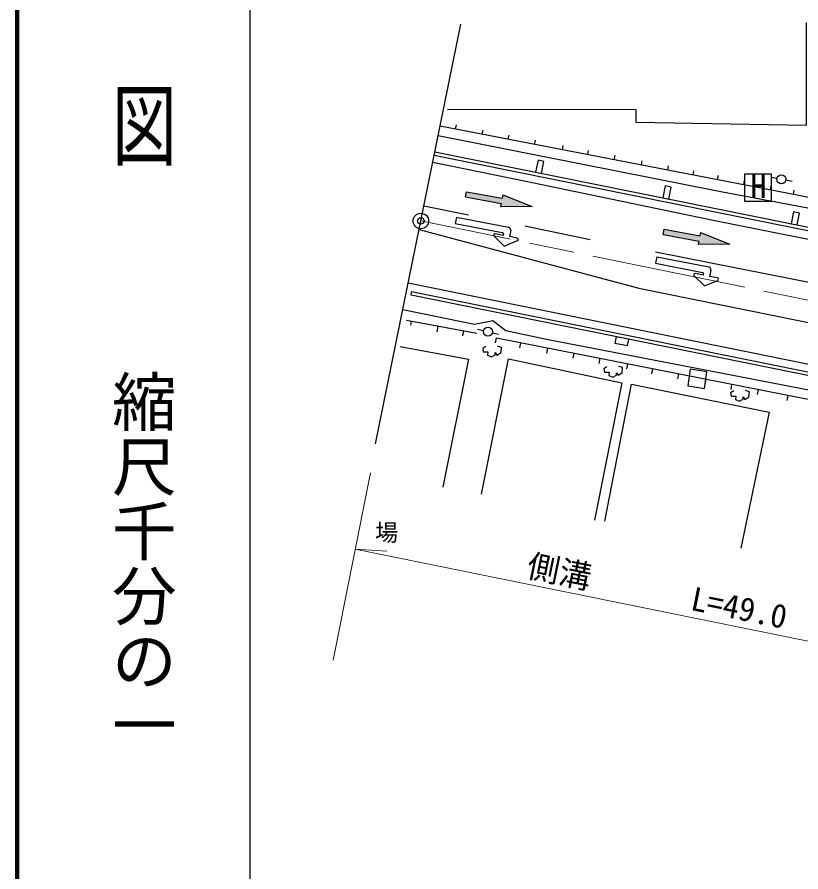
# Model space of a CAD drawing. Units: millimetres at full size, sheet at 1:1000; details may follow other scales. Extents: x 40000 to 680000, y 20000 to 380000.
# Drawn here: x 40000 to 100634, y 252126 to 318272 of the extents above; entities that cross this region are included whole.
import ezdxf
from ezdxf.enums import TextEntityAlignment as Align

# ---------------------------------------------------------------- set-up
doc = ezdxf.new("R2010")
doc.units = ezdxf.units.MM
doc.header["$LTSCALE"] = 1000
doc.header["$PDMODE"] = 32
doc.header["$PDSIZE"] = 500
doc.linetypes.add('CHAIN', pattern=[18.5, 12, -1.5, 3.5, -1.5])
for name, color, linetype, lineweight in [('M-BGD', 7, 'Continuous', 25), ('M-BGD-EXST', 7, 'Continuous', 25), ('M-BMK', 2, 'CHAIN', 13), ('M-BMK-OTRS', 5, 'Continuous', 25), ('M-BMK-SRVR', 3, 'Continuous', 25), ('M-STR-HTXT', 7, 'Continuous', 13), ('M-STR-STRC', 7, 'Continuous', 25), ('M-TTL', 2, 'Continuous', 140), ('M-TTL-BAND', 7, 'Continuous', 25)]:
    doc.layers.add(name, color=color, linetype=linetype, lineweight=lineweight)
doc.layers.add('M-BMK-HTXT', color=7, linetype='Continuous')
doc.layers.add('M-OTRS', color=6, linetype='Continuous')
doc.styles.add('@ＭＳ ゴシック', font='')
doc.styles.add('ＭＳ ゴシック', font='')
doc.styles.get('@ＭＳ ゴシック').set_extended_font_data('@MS Gothic')
doc.styles.get('ＭＳ ゴシック').set_extended_font_data('MS Gothic')

msp = doc.modelspace()

# ---------------------------------------------------------------- hatches: boundary and pattern name
at = {"layer": 'M-STR-STRC'}
for points in [[(77524, 304248), (74761, 304763), (74688, 304372), (77452, 303858), (77401, 303587), (79845, 303614), (77575, 304519)], [(92807, 301336), (90044, 301850), (89971, 301459), (92735, 300945), (92684, 300675), (95128, 300702), (92858, 301606)]]:
    msp.add_hatch(color=256, dxfattribs=at).paths.add_polyline_path(points)
h = msp.add_hatch(color=256, dxfattribs=at)
edge = h.paths.add_edge_path()
edge.add_line((77615, 301476), (77596, 301378))
h = msp.add_hatch(color=256, dxfattribs=at)
edge = h.paths.add_edge_path()
edge.add_line((93097, 298404), (93078, 298306))

# ---------------------------------------------------------------- linework, layer by layer
at = {"layer": 'M-BGD'}
for p, q in [((73962, 309927), (73899, 309605)), ((76019, 309529), (75957, 309208)), ((78034, 309140), (77972, 308818)), ((80072, 308746), (80010, 308425)), ((82216, 308332), (82154, 308010)), ((84175, 307954), (84113, 307632)), ((86231, 307556), (86169, 307235)), ((88333, 307150), (88271, 306828)), ((90375, 306756), (90313, 306434)), ((92335, 306377), (92273, 306055)), ((94230, 306011), (94168, 305689)), ((96245, 305622), (96183, 305300)), ((98786, 305784), (98315, 305863)), ((99476, 305667), (99947, 305588)), ((98316, 305221), (98254, 304900)), ((100088, 304879), (100026, 304557)), ((70472, 296759), (70522, 297004)), ((116673, 287636), (70522, 297004)), ((116623, 287391), (70472, 296759)), ((70113, 294821), (75558, 293806)), ((70453, 294436), (70511, 294746)), ((72485, 293921), (72567, 294363)), ((74486, 293614), (74557, 293992)), ((76080, 293997), (75613, 294097)), ((76764, 293849), (77230, 293748)), ((77018, 293053), (77095, 293445)), ((78888, 292684), (78965, 293077)), ((80989, 292270), (81066, 292663)), ((83029, 291868), (83107, 292261)), ((85016, 291477), (85094, 291869)), ((87168, 291053), (87245, 291445)), ((89098, 290673), (89175, 291065)), ((91111, 290276), (91188, 290668)), ((93219, 289861), (93297, 290253)), ((95227, 289465), (95304, 289858)), ((97288, 289059), (97365, 289452)), ((99579, 288608), (99656, 289000))]:
    msp.add_line(p, q, dxfattribs=at)
for points in [[(73308, 311141), (87875, 311114), (87873, 310134), (101070, 309901), (101070, 317846)], [(355926, 274024), (340983, 273205), (329338, 272884), (309916, 272990), (297237, 273548), (277813, 274749), (266866, 275932), (260307, 276641), (259038, 276716), (258366, 276497), (257702, 276088), (256209, 274426), (245428, 275817), (230528, 278353), (213309, 281920), (199224, 284901), (170802, 290228), (150528, 294300), (133021, 297766), (100333, 304498), (72726, 309832)], [(356006, 271696), (334500, 270759), (324671, 270625), (309116, 270825), (302677, 271041), (294064, 271403), (277845, 272508), (259190, 274530), (257342, 272543), (246613, 274106), (246028, 275074), (230501, 277814), (215615, 280693), (196253, 284519), (173681, 288979), (150433, 293572), (130068, 297608), (113019, 301105), (112088, 300690), (111365, 301570), (94571, 304736), (72573, 309080)], [(72272, 307600), (106154, 300764), (115898, 298791)], [(72322, 307845), (106203, 301009), (115948, 299036)], [(130833, 255944), (130114, 269528), (128356, 273615), (125756, 278471), (124420, 280372), (122865, 282456), (120409, 284638), (117774, 286082), (114316, 286887), (80957, 293330), (77819, 293994), (76793, 294778), (75374, 294497), (69840, 295621)], [(77095, 293445), (108803, 287198), (108803, 285271)], [(69646, 292793), (74918, 291799), (72934, 281891)], [(76256, 292776), (76019, 292640), (76061, 292369), (76417, 292378), (76392, 292115), (76706, 291988), (76985, 292132), (76985, 292310), (77121, 292124), (77435, 292327), (77469, 292717), (77163, 292818)], [(75938, 281360), (78012, 291824), (86775, 289983), (84671, 279349)], [(85631, 291204), (85393, 291069), (85436, 290798), (85792, 290806), (85766, 290543), (86080, 290416), (86360, 290560), (86360, 290738), (86496, 290552), (86809, 290755), (86843, 291145), (86538, 291247)], [(85474, 279273), (87540, 289856), (98174, 287697), (95991, 277175)], [(95433, 289341), (95196, 289205), (95238, 288934), (95594, 288943), (95569, 288680), (95883, 288553), (96163, 288697), (96163, 288875), (96298, 288688), (96612, 288892), (96646, 289282), (96341, 289383)]]:
    msp.add_lwpolyline(points, dxfattribs=at)
for points in [[(80113, 306273), (80569, 306181), (80755, 307099), (80298, 307192)], [(89960, 304286), (90416, 304194), (90602, 305113), (90145, 305205)], [(99877, 302286), (100333, 302194), (100518, 303112), (100062, 303204)], [(86241, 293050), (87228, 292849), (87327, 293338), (86340, 293538)], [(91881, 289739), (93166, 289540), (93364, 290825), (92080, 291024)]]:
    msp.add_lwpolyline(points, close=True, dxfattribs=at)
for centre in [(99131, 305725), (76422, 293923)]:
    msp.add_circle(centre, 350, dxfattribs=at)
at = {"layer": 'M-BGD-EXST'}
for p, q in [((98371, 306125), (96271, 306125)), ((96271, 306125), (96271, 304025)), ((98371, 304025), (98371, 306125)), ((96271, 304025), (98371, 304025))]:
    msp.add_line(p, q, dxfattribs=at)
at = {"layer": 'M-BMK'}
msp.add_lwpolyline([(283962, 263755), (273746, 264628), (267962, 265188), (254243, 266915), (247353, 267868), (238433, 269218), (229886, 270745), (219323, 272780), (211752, 274356), (201352, 276355), (169349, 282787), (147078, 287263), (138117, 289096), (114423, 293674), (71236, 302496)], dxfattribs=at)
at = {"layer": 'M-BMK-OTRS'}
msp.add_line((67733, 285246), (74330, 317733), dxfattribs=at)
at = {"layer": 'M-BMK-SRVR'}
msp.add_circle((71236, 302496), 600, dxfattribs=at)
at = {"layer": 'M-OTRS'}
msp.add_point((71236, 302496), dxfattribs=at)
msp.add_point((71236, 302496), dxfattribs=at)
at = {"layer": 'M-STR-HTXT'}
for p, q in [((67328, 283010), (64459, 268510)), ((66157, 277092), (68607, 276944))]:
    msp.add_line(p, q, dxfattribs=at)
msp.add_lwpolyline([(66157, 277092), (103853, 269450), (115014, 267001)], dxfattribs=at)
at = {"layer": 'M-STR-STRC'}
for p, q in [((74688, 304372), (74761, 304763)), ((74688, 304372), (77452, 303858)), ((74761, 304763), (77524, 304248)), ((77575, 304519), (77524, 304248)), ((77575, 304519), (79845, 303614)), ((74918, 302944), (71469, 303645)), ((77452, 303858), (77401, 303587)), ((79845, 303614), (77401, 303587)), ((73996, 302799), (73900, 302308)), ((73900, 302308), (77536, 301593)), ((73996, 302799), (78025, 302007)), ((78183, 301772), (78086, 301282)), ((84326, 301040), (79280, 302094)), ((89971, 301459), (90044, 301850)), ((90044, 301850), (92807, 301336)), ((76898, 301328), (77687, 300545)), ((77596, 301378), (76988, 301497)), ((77615, 301476), (77596, 301378)), ((77687, 300545), (78713, 300972)), ((78694, 301162), (78086, 301282)), ((89971, 301459), (92735, 300945)), ((92858, 301606), (92807, 301336)), ((92858, 301606), (95128, 300702)), ((92735, 300945), (92684, 300675)), ((95128, 300702), (92684, 300675)), ((118247, 294394), (89379, 300076)), ((89478, 299726), (89382, 299236)), ((89478, 299726), (93507, 298935)), ((89382, 299236), (93018, 298521)), ((93078, 298306), (92470, 298425)), ((93097, 298404), (93078, 298306)), ((93665, 298700), (93568, 298209)), ((92380, 298256), (93169, 297472)), ((93169, 297472), (94196, 297899)), ((94176, 298090), (93568, 298209))]:
    msp.add_line(p, q, dxfattribs=at)
for points in [[(118912, 297518), (93851, 302544), (79357, 305548), (72153, 307011)], [(71103, 301839), (88085, 297295), (106955, 293479), (117571, 291219)], [(116934, 288225), (101377, 291366), (70259, 297686)]]:
    msp.add_lwpolyline(points, dxfattribs=at)
for centre, radius, start, end in [((77986, 301811), 200, 348.94517, 78.88082), ((76968, 301399), 100, 78.88082, 225.19075), ((77517, 301495), 100, 348.88082, 78.88082), ((78675, 301064), 100, 292.57089, 78.88082), ((92450, 298327), 100, 78.88082, 225.19075), ((92999, 298423), 100, 348.88082, 78.88082), ((93469, 298738), 200, 348.94517, 78.88082), ((94157, 297992), 100, 292.57089, 78.88082)]:
    msp.add_arc(centre, radius, start, end, dxfattribs=at)
at = {"layer": 'M-TTL'}
msp.add_line((40000, 380000), (40000, 20000), dxfattribs=at)
at = {"layer": 'M-TTL-BAND'}
msp.add_line((58000, 370000), (58000, 20000), dxfattribs=at)

# ---------------------------------------------------------------- texts
at = {"layer": 'M-BGD-EXST', "style": 'ＭＳ ゴシック'}
msp.add_text('H', height=1833, dxfattribs=at).set_placement((96724, 303717), align=Align.BOTTOM_LEFT)
at = {"layer": 'M-BMK-HTXT', "style": 'ＭＳ ゴシック'}
msp.add_text('場', height=1320, dxfattribs=at).set_placement((67685, 277332), align=Align.BOTTOM_LEFT)
at = {"layer": 'M-STR-HTXT', "style": 'ＭＳ ゴシック'}
for s, p in [('側溝', (79218, 274444)), ('L=49.0', (91904, 271873))]:
    msp.add_text(s, height=1833, rotation=348.541, dxfattribs=at).set_placement(p, align=Align.BOTTOM_LEFT)
at = {"layer": 'M-TTL-BAND', "style": '@ＭＳ ゴシック', "width": 1.4}
msp.add_text('平  面  図', height=3666, rotation=270, dxfattribs=at).set_placement((49777, 306475), align=Align.MIDDLE_RIGHT)
at = {"layer": 'M-TTL-BAND', "style": '@ＭＳ ゴシック'}
msp.add_text('縮尺千分の一', height=3666, rotation=270, dxfattribs=at).set_placement((49777, 261030), align=Align.MIDDLE_RIGHT)

doc.saveas('drawing.dxf')
